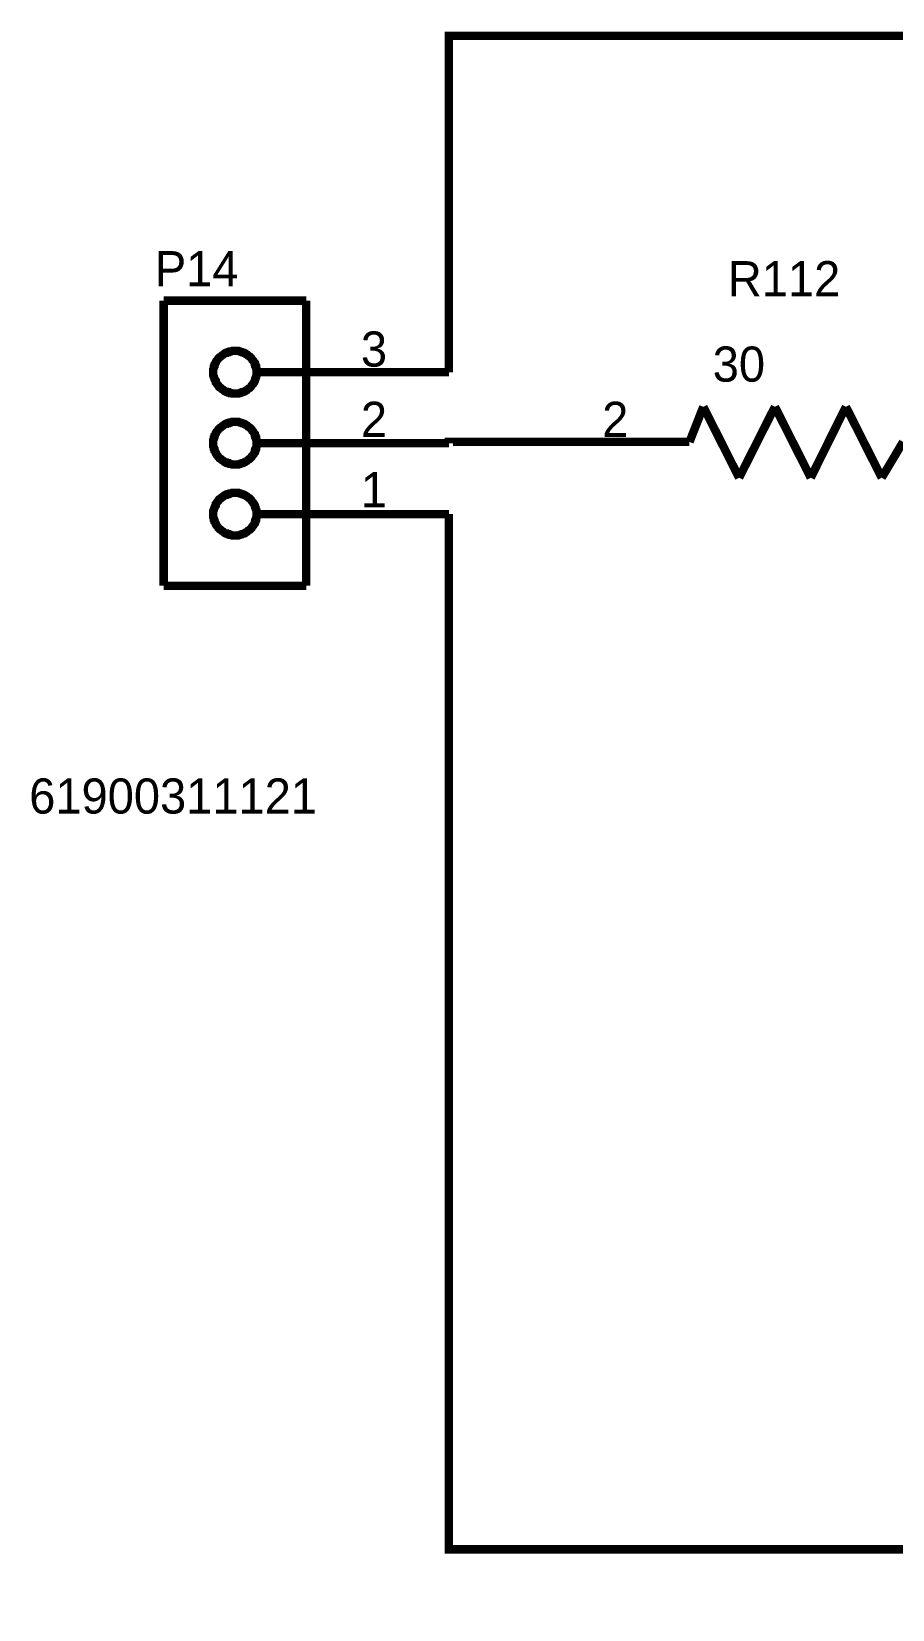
# Model space of a CAD drawing. Header units: millimetres. Extents: x 0 to 800, y 0 to 567.
# Drawn here: x 437.1 to 467.8, y 184.8 to 241.1 of the extents above; entities that cross this region are included whole.
import ezdxf

# ---------------------------------------------------------------- set-up
doc = ezdxf.new("R2010")
doc.units = ezdxf.units.MM
doc.layers.add('Sheet', color=255, linetype='Continuous')

msp = doc.modelspace()

# ---------------------------------------------------------------- linework, layer by layer
at = {"layer": 'Sheet'}
for points, const_width in [([(526.516, 239.689), (526.516, 240.988), (452.016, 240.988), (452.016, 228.983)], 0.3), ([(446.932, 231.536), (441.847, 231.536)], 0.3), ([(441.847, 231.536), (441.847, 221.367)], 0.3), ([(446.932, 221.367), (446.932, 231.536)], 0.3), ([(443.616, 228.983), (443.616, 229.027), (443.616, 229.072), (443.616, 229.095), (443.639, 229.139), (443.639, 229.184), (443.661, 229.207), (443.661, 229.251), (443.684, 229.274), (443.706, 229.319), (443.706, 229.341), (443.728, 229.386), (443.751, 229.408), (443.773, 229.431), (443.796, 229.475), (443.818, 229.498), (443.84, 229.52), (443.885, 229.543), (443.908, 229.565), (443.93, 229.587), (443.975, 229.61), (443.997, 229.632), (444.02, 229.655), (444.064, 229.677), (444.109, 229.677), (444.132, 229.699), (444.176, 229.699), (444.199, 229.722), (444.244, 229.722), (444.288, 229.744), (444.311, 229.744), (444.356, 229.744), (444.4, 229.744)], 0.3), ([(443.616, 228.983), (443.616, 229.027), (443.616, 229.072), (443.616, 229.095), (443.639, 229.139), (443.639, 229.184), (443.661, 229.207), (443.661, 229.251), (443.684, 229.274), (443.706, 229.319), (443.706, 229.341), (443.728, 229.386), (443.751, 229.408), (443.773, 229.431), (443.796, 229.475), (443.818, 229.498), (443.84, 229.52), (443.885, 229.543), (443.908, 229.565), (443.93, 229.587), (443.975, 229.61), (443.997, 229.632), (444.02, 229.655), (444.064, 229.677), (444.109, 229.677), (444.132, 229.699), (444.176, 229.699), (444.199, 229.722), (444.244, 229.722), (444.288, 229.744), (444.311, 229.744), (444.356, 229.744), (444.4, 229.744)], 0.0991), ([(444.4, 229.744), (444.4, 229.744)], 0.3), ([(444.4, 229.744), (444.445, 229.744), (444.468, 229.744), (444.512, 229.744), (444.557, 229.722), (444.58, 229.722), (444.624, 229.699), (444.647, 229.699), (444.692, 229.677), (444.714, 229.677), (444.759, 229.655), (444.781, 229.632), (444.826, 229.61), (444.848, 229.587), (444.871, 229.565), (444.916, 229.543), (444.938, 229.52), (444.96, 229.498), (444.983, 229.475), (445.005, 229.431), (445.028, 229.408), (445.05, 229.386), (445.072, 229.341), (445.095, 229.319), (445.095, 229.274), (445.117, 229.251), (445.117, 229.207), (445.14, 229.184), (445.14, 229.139), (445.162, 229.095), (445.162, 229.072), (445.162, 229.027), (445.162, 228.983)], 0.3), ([(444.4, 229.744), (444.4, 229.744)], 0.0991), ([(444.4, 229.744), (444.445, 229.744), (444.468, 229.744), (444.512, 229.744), (444.557, 229.722), (444.58, 229.722), (444.624, 229.699), (444.647, 229.699), (444.692, 229.677), (444.714, 229.677), (444.759, 229.655), (444.781, 229.632), (444.826, 229.61), (444.848, 229.587), (444.871, 229.565), (444.916, 229.543), (444.938, 229.52), (444.96, 229.498), (444.983, 229.475), (445.005, 229.431), (445.028, 229.408), (445.05, 229.386), (445.072, 229.341), (445.095, 229.319), (445.095, 229.274), (445.117, 229.251), (445.117, 229.207), (445.14, 229.184), (445.14, 229.139), (445.162, 229.095), (445.162, 229.072), (445.162, 229.027), (445.162, 228.983)], 0.0991), ([(444.4, 228.221), (444.356, 228.221), (444.311, 228.221), (444.288, 228.221), (444.244, 228.243), (444.199, 228.243), (444.176, 228.266), (444.132, 228.266), (444.109, 228.288), (444.064, 228.288), (444.02, 228.311), (443.997, 228.333), (443.975, 228.355), (443.93, 228.378), (443.908, 228.4), (443.885, 228.423), (443.84, 228.445), (443.818, 228.467), (443.796, 228.512), (443.773, 228.535), (443.751, 228.557), (443.728, 228.602), (443.706, 228.624), (443.706, 228.669), (443.684, 228.691), (443.661, 228.736), (443.661, 228.759), (443.639, 228.803), (443.639, 228.826), (443.616, 228.871), (443.616, 228.915), (443.616, 228.938), (443.616, 228.983)], 0.3), ([(443.616, 228.983), (443.616, 228.983)], 0.3), ([(445.162, 228.983), (445.162, 228.938), (445.162, 228.915), (445.162, 228.871), (445.14, 228.826), (445.14, 228.803), (445.117, 228.759), (445.117, 228.736), (445.095, 228.691), (445.095, 228.669), (445.072, 228.624), (445.05, 228.602), (445.028, 228.557), (445.005, 228.535), (444.983, 228.512), (444.96, 228.467), (444.938, 228.445), (444.916, 228.423), (444.871, 228.4), (444.848, 228.378), (444.826, 228.355), (444.781, 228.333), (444.759, 228.311), (444.714, 228.288), (444.692, 228.288), (444.647, 228.266), (444.624, 228.266), (444.58, 228.243), (444.557, 228.243), (444.512, 228.221), (444.468, 228.221), (444.445, 228.221), (444.4, 228.221)], 0.3), ([(445.162, 228.983), (445.162, 228.983), (445.162, 228.983), (445.162, 228.983), (445.162, 228.983), (445.162, 228.983), (445.162, 228.983), (445.162, 228.983), (445.162, 228.983), (445.162, 228.983), (445.162, 228.983), (445.162, 228.983), (445.162, 228.983), (445.162, 228.983), (445.162, 228.983), (445.162, 228.983), (445.162, 228.983), (445.162, 228.983), (445.162, 228.983), (445.162, 228.983), (445.162, 228.983), (445.162, 228.983), (445.162, 228.983), (445.162, 228.983), (445.162, 228.983), (445.162, 228.983), (445.162, 228.983), (445.162, 228.983), (445.162, 228.983), (445.162, 228.983), (445.162, 228.983), (445.162, 228.983), (445.162, 228.983)], 0.3), ([(445.162, 228.983), (445.162, 228.983)], 0.3), ([(446.932, 228.983), (445.162, 228.983)], 0.3), ([(446.932, 228.983), (452.016, 228.983)], 0.3), ([(444.4, 228.221), (444.356, 228.221), (444.311, 228.221), (444.288, 228.221), (444.244, 228.243), (444.199, 228.243), (444.176, 228.266), (444.132, 228.266), (444.109, 228.288), (444.064, 228.288), (444.02, 228.311), (443.997, 228.333), (443.975, 228.355), (443.93, 228.378), (443.908, 228.4), (443.885, 228.423), (443.84, 228.445), (443.818, 228.467), (443.796, 228.512), (443.773, 228.535), (443.751, 228.557), (443.728, 228.602), (443.706, 228.624), (443.706, 228.669), (443.684, 228.691), (443.661, 228.736), (443.661, 228.759), (443.639, 228.803), (443.639, 228.826), (443.616, 228.871), (443.616, 228.915), (443.616, 228.938), (443.616, 228.983)], 0.0991), ([(443.616, 228.983), (443.616, 228.983)], 0.0991), ([(445.162, 228.983), (445.162, 228.938), (445.162, 228.915), (445.162, 228.871), (445.14, 228.826), (445.14, 228.803), (445.117, 228.759), (445.117, 228.736), (445.095, 228.691), (445.095, 228.669), (445.072, 228.624), (445.05, 228.602), (445.028, 228.557), (445.005, 228.535), (444.983, 228.512), (444.96, 228.467), (444.938, 228.445), (444.916, 228.423), (444.871, 228.4), (444.848, 228.378), (444.826, 228.355), (444.781, 228.333), (444.759, 228.311), (444.714, 228.288), (444.692, 228.288), (444.647, 228.266), (444.624, 228.266), (444.58, 228.243), (444.557, 228.243), (444.512, 228.221), (444.468, 228.221), (444.445, 228.221), (444.4, 228.221)], 0.0991), ([(445.162, 228.983), (445.162, 228.983), (445.162, 228.983), (445.162, 228.983), (445.162, 228.983), (445.162, 228.983), (445.162, 228.983), (445.162, 228.983), (445.162, 228.983), (445.162, 228.983), (445.162, 228.983), (445.162, 228.983), (445.162, 228.983), (445.162, 228.983), (445.162, 228.983), (445.162, 228.983), (445.162, 228.983), (445.162, 228.983), (445.162, 228.983), (445.162, 228.983), (445.162, 228.983), (445.162, 228.983), (445.162, 228.983), (445.162, 228.983), (445.162, 228.983), (445.162, 228.983), (445.162, 228.983), (445.162, 228.983), (445.162, 228.983), (445.162, 228.983), (445.162, 228.983), (445.162, 228.983), (445.162, 228.983)], 0.0991), ([(445.162, 228.983), (445.162, 228.983)], 0.0991), ([(461.088, 227.751), (460.595, 226.496)], 0.3), ([(462.365, 225.22), (461.088, 227.751)], 0.3), ([(463.641, 227.751), (462.365, 225.22)], 0.3), ([(464.918, 225.22), (463.641, 227.751)], 0.3), ([(466.172, 227.751), (464.918, 225.22)], 0.3), ([(467.449, 225.22), (466.172, 227.751)], 0.3), ([(443.616, 226.452), (443.616, 226.496), (443.616, 226.541), (443.616, 226.564), (443.639, 226.608), (443.639, 226.653), (443.661, 226.676), (443.661, 226.72), (443.684, 226.743), (443.706, 226.788), (443.706, 226.81), (443.728, 226.855), (443.751, 226.877), (443.773, 226.9), (443.796, 226.944), (443.818, 226.967), (443.84, 226.989), (443.885, 227.011), (443.908, 227.034), (443.93, 227.056), (443.975, 227.079), (443.997, 227.101), (444.02, 227.123), (444.064, 227.146), (444.109, 227.146), (444.132, 227.168), (444.176, 227.168), (444.199, 227.191), (444.244, 227.191), (444.288, 227.213), (444.311, 227.213), (444.356, 227.213), (444.4, 227.213)], 0.3), ([(443.616, 226.452), (443.616, 226.496), (443.616, 226.541), (443.616, 226.564), (443.639, 226.608), (443.639, 226.653), (443.661, 226.676), (443.661, 226.72), (443.684, 226.743), (443.706, 226.788), (443.706, 226.81), (443.728, 226.855), (443.751, 226.877), (443.773, 226.9), (443.796, 226.944), (443.818, 226.967), (443.84, 226.989), (443.885, 227.011), (443.908, 227.034), (443.93, 227.056), (443.975, 227.079), (443.997, 227.101), (444.02, 227.123), (444.064, 227.146), (444.109, 227.146), (444.132, 227.168), (444.176, 227.168), (444.199, 227.191), (444.244, 227.191), (444.288, 227.213), (444.311, 227.213), (444.356, 227.213), (444.4, 227.213)], 0.0991), ([(444.4, 227.213), (444.4, 227.213)], 0.3), ([(444.4, 227.213), (444.445, 227.213), (444.468, 227.213), (444.512, 227.213), (444.557, 227.191), (444.58, 227.191), (444.624, 227.168), (444.647, 227.168), (444.692, 227.146), (444.714, 227.146), (444.759, 227.123), (444.781, 227.101), (444.826, 227.079), (444.848, 227.056), (444.871, 227.034), (444.916, 227.011), (444.938, 226.989), (444.96, 226.967), (444.983, 226.944), (445.005, 226.9), (445.028, 226.877), (445.05, 226.855), (445.072, 226.81), (445.095, 226.788), (445.095, 226.743), (445.117, 226.72), (445.117, 226.676), (445.14, 226.653), (445.14, 226.608), (445.162, 226.564), (445.162, 226.541), (445.162, 226.496), (445.162, 226.452)], 0.3), ([(444.4, 227.213), (444.4, 227.213)], 0.0991), ([(444.4, 227.213), (444.445, 227.213), (444.468, 227.213), (444.512, 227.213), (444.557, 227.191), (444.58, 227.191), (444.624, 227.168), (444.647, 227.168), (444.692, 227.146), (444.714, 227.146), (444.759, 227.123), (444.781, 227.101), (444.826, 227.079), (444.848, 227.056), (444.871, 227.034), (444.916, 227.011), (444.938, 226.989), (444.96, 226.967), (444.983, 226.944), (445.005, 226.9), (445.028, 226.877), (445.05, 226.855), (445.072, 226.81), (445.095, 226.788), (445.095, 226.743), (445.117, 226.72), (445.117, 226.676), (445.14, 226.653), (445.14, 226.608), (445.162, 226.564), (445.162, 226.541), (445.162, 226.496), (445.162, 226.452)], 0.0991), ([(444.4, 225.69), (444.356, 225.69), (444.311, 225.69), (444.288, 225.69), (444.244, 225.712), (444.199, 225.712), (444.176, 225.735), (444.132, 225.735), (444.109, 225.757), (444.064, 225.757), (444.02, 225.78), (443.997, 225.802), (443.975, 225.824), (443.93, 225.847), (443.908, 225.869), (443.885, 225.892), (443.84, 225.914), (443.818, 225.936), (443.796, 225.959), (443.773, 226.004), (443.751, 226.026), (443.728, 226.048), (443.706, 226.093), (443.706, 226.116), (443.684, 226.16), (443.661, 226.183), (443.661, 226.228), (443.639, 226.25), (443.639, 226.295), (443.616, 226.34), (443.616, 226.362), (443.616, 226.407), (443.616, 226.452)], 0.3), ([(443.616, 226.452), (443.616, 226.452)], 0.3), ([(444.4, 225.69), (444.356, 225.69), (444.311, 225.69), (444.288, 225.69), (444.244, 225.712), (444.199, 225.712), (444.176, 225.735), (444.132, 225.735), (444.109, 225.757), (444.064, 225.757), (444.02, 225.78), (443.997, 225.802), (443.975, 225.824), (443.93, 225.847), (443.908, 225.869), (443.885, 225.892), (443.84, 225.914), (443.818, 225.936), (443.796, 225.959), (443.773, 226.004), (443.751, 226.026), (443.728, 226.048), (443.706, 226.093), (443.706, 226.116), (443.684, 226.16), (443.661, 226.183), (443.661, 226.228), (443.639, 226.25), (443.639, 226.295), (443.616, 226.34), (443.616, 226.362), (443.616, 226.407), (443.616, 226.452)], 0.0991), ([(443.616, 226.452), (443.616, 226.452)], 0.0991), ([(445.162, 226.452), (445.162, 226.407), (445.162, 226.362), (445.162, 226.34), (445.14, 226.295), (445.14, 226.25), (445.117, 226.228), (445.117, 226.183), (445.095, 226.16), (445.095, 226.116), (445.072, 226.093), (445.05, 226.048), (445.028, 226.026), (445.005, 226.004), (444.983, 225.959), (444.96, 225.936), (444.938, 225.914), (444.916, 225.892), (444.871, 225.869), (444.848, 225.847), (444.826, 225.824), (444.781, 225.802), (444.759, 225.78), (444.714, 225.757), (444.692, 225.757), (444.647, 225.735), (444.624, 225.735), (444.58, 225.712), (444.557, 225.712), (444.512, 225.69), (444.468, 225.69), (444.445, 225.69), (444.4, 225.69)], 0.3), ([(445.162, 226.452), (445.162, 226.407), (445.162, 226.362), (445.162, 226.34), (445.14, 226.295), (445.14, 226.25), (445.117, 226.228), (445.117, 226.183), (445.095, 226.16), (445.095, 226.116), (445.072, 226.093), (445.05, 226.048), (445.028, 226.026), (445.005, 226.004), (444.983, 225.959), (444.96, 225.936), (444.938, 225.914), (444.916, 225.892), (444.871, 225.869), (444.848, 225.847), (444.826, 225.824), (444.781, 225.802), (444.759, 225.78), (444.714, 225.757), (444.692, 225.757), (444.647, 225.735), (444.624, 225.735), (444.58, 225.712), (444.557, 225.712), (444.512, 225.69), (444.468, 225.69), (444.445, 225.69), (444.4, 225.69)], 0.0991), ([(445.162, 226.452), (445.162, 226.452), (445.162, 226.452), (445.162, 226.452), (445.162, 226.452), (445.162, 226.452), (445.162, 226.452), (445.162, 226.452), (445.162, 226.452), (445.162, 226.452), (445.162, 226.452), (445.162, 226.452), (445.162, 226.452), (445.162, 226.452), (445.162, 226.452), (445.162, 226.452), (445.162, 226.452), (445.162, 226.452), (445.162, 226.452), (445.162, 226.452), (445.162, 226.452), (445.162, 226.452), (445.162, 226.452), (445.162, 226.452), (445.162, 226.452), (445.162, 226.452), (445.162, 226.452), (445.162, 226.452), (445.162, 226.452), (445.162, 226.452), (445.162, 226.452), (445.162, 226.452), (445.162, 226.452)], 0.3), ([(445.162, 226.452), (445.162, 226.452)], 0.3), ([(446.932, 226.452), (445.162, 226.452)], 0.3), ([(445.162, 226.452), (445.162, 226.452), (445.162, 226.452), (445.162, 226.452), (445.162, 226.452), (445.162, 226.452), (445.162, 226.452), (445.162, 226.452), (445.162, 226.452), (445.162, 226.452), (445.162, 226.452), (445.162, 226.452), (445.162, 226.452), (445.162, 226.452), (445.162, 226.452), (445.162, 226.452), (445.162, 226.452), (445.162, 226.452), (445.162, 226.452), (445.162, 226.452), (445.162, 226.452), (445.162, 226.452), (445.162, 226.452), (445.162, 226.452), (445.162, 226.452), (445.162, 226.452), (445.162, 226.452), (445.162, 226.452), (445.162, 226.452), (445.162, 226.452), (445.162, 226.452), (445.162, 226.452), (445.162, 226.452)], 0.0991), ([(445.162, 226.452), (445.162, 226.452)], 0.0991), ([(446.932, 226.452), (452.016, 226.452)], 0.3), ([(452.016, 226.452), (452.016, 226.496), (455.51, 226.496)], 0.3), ([(460.595, 226.496), (455.51, 226.496)], 0.3), ([(460.595, 226.496), (459.834, 226.496)], 0.3), ([(468.211, 226.496), (467.449, 225.22)], 0.3), ([(443.616, 223.92), (443.616, 223.965), (443.616, 223.988), (443.616, 224.032), (443.639, 224.077), (443.639, 224.1), (443.661, 224.144), (443.661, 224.167), (443.684, 224.212), (443.706, 224.234), (443.706, 224.279), (443.728, 224.301), (443.751, 224.346), (443.773, 224.368), (443.796, 224.391), (443.818, 224.436), (443.84, 224.458), (443.885, 224.48), (443.908, 224.503), (443.93, 224.525), (443.975, 224.548), (443.997, 224.57), (444.02, 224.592), (444.064, 224.615), (444.109, 224.615), (444.132, 224.637), (444.176, 224.637), (444.199, 224.66), (444.244, 224.66), (444.288, 224.682), (444.311, 224.682), (444.356, 224.682), (444.4, 224.682)], 0.3), ([(443.616, 223.92), (443.616, 223.965), (443.616, 223.988), (443.616, 224.032), (443.639, 224.077), (443.639, 224.1), (443.661, 224.144), (443.661, 224.167), (443.684, 224.212), (443.706, 224.234), (443.706, 224.279), (443.728, 224.301), (443.751, 224.346), (443.773, 224.368), (443.796, 224.391), (443.818, 224.436), (443.84, 224.458), (443.885, 224.48), (443.908, 224.503), (443.93, 224.525), (443.975, 224.548), (443.997, 224.57), (444.02, 224.592), (444.064, 224.615), (444.109, 224.615), (444.132, 224.637), (444.176, 224.637), (444.199, 224.66), (444.244, 224.66), (444.288, 224.682), (444.311, 224.682), (444.356, 224.682), (444.4, 224.682)], 0.0991), ([(444.4, 224.682), (444.4, 224.682)], 0.3), ([(444.4, 224.682), (444.445, 224.682), (444.468, 224.682), (444.512, 224.682), (444.557, 224.66), (444.58, 224.66), (444.624, 224.637), (444.647, 224.637), (444.692, 224.615), (444.714, 224.615), (444.759, 224.592), (444.781, 224.57), (444.826, 224.548), (444.848, 224.525), (444.871, 224.503), (444.916, 224.48), (444.938, 224.458), (444.96, 224.436), (444.983, 224.391), (445.005, 224.368), (445.028, 224.346), (445.05, 224.301), (445.072, 224.279), (445.095, 224.234), (445.095, 224.212), (445.117, 224.167), (445.117, 224.144), (445.14, 224.1), (445.14, 224.077), (445.162, 224.032), (445.162, 223.988), (445.162, 223.965), (445.162, 223.92)], 0.3), ([(444.4, 224.682), (444.4, 224.682)], 0.0991), ([(444.4, 224.682), (444.445, 224.682), (444.468, 224.682), (444.512, 224.682), (444.557, 224.66), (444.58, 224.66), (444.624, 224.637), (444.647, 224.637), (444.692, 224.615), (444.714, 224.615), (444.759, 224.592), (444.781, 224.57), (444.826, 224.548), (444.848, 224.525), (444.871, 224.503), (444.916, 224.48), (444.938, 224.458), (444.96, 224.436), (444.983, 224.391), (445.005, 224.368), (445.028, 224.346), (445.05, 224.301), (445.072, 224.279), (445.095, 224.234), (445.095, 224.212), (445.117, 224.167), (445.117, 224.144), (445.14, 224.1), (445.14, 224.077), (445.162, 224.032), (445.162, 223.988), (445.162, 223.965), (445.162, 223.92)], 0.0991), ([(444.4, 223.159), (444.356, 223.159), (444.311, 223.159), (444.288, 223.159), (444.244, 223.181), (444.199, 223.181), (444.176, 223.204), (444.132, 223.204), (444.109, 223.226), (444.064, 223.226), (444.02, 223.249), (443.997, 223.271), (443.975, 223.293), (443.93, 223.316), (443.908, 223.338), (443.885, 223.36), (443.84, 223.383), (443.818, 223.405), (443.796, 223.428), (443.773, 223.472), (443.751, 223.495), (443.728, 223.517), (443.706, 223.562), (443.706, 223.584), (443.684, 223.629), (443.661, 223.652), (443.661, 223.696), (443.639, 223.719), (443.639, 223.764), (443.616, 223.808), (443.616, 223.831), (443.616, 223.876), (443.616, 223.92)], 0.3), ([(443.616, 223.92), (443.616, 223.92)], 0.3), ([(445.162, 223.92), (445.162, 223.876), (445.162, 223.831), (445.162, 223.808), (445.14, 223.764), (445.14, 223.719), (445.117, 223.696), (445.117, 223.652), (445.095, 223.629), (445.095, 223.584), (445.072, 223.562), (445.05, 223.517), (445.028, 223.495), (445.005, 223.472), (444.983, 223.428), (444.96, 223.405), (444.938, 223.383), (444.916, 223.36), (444.871, 223.338), (444.848, 223.316), (444.826, 223.293), (444.781, 223.271), (444.759, 223.249), (444.714, 223.226), (444.692, 223.226), (444.647, 223.204), (444.624, 223.204), (444.58, 223.181), (444.557, 223.181), (444.512, 223.159), (444.468, 223.159), (444.445, 223.159), (444.4, 223.159)], 0.3), ([(445.162, 223.92), (445.162, 223.92), (445.162, 223.92), (445.162, 223.92), (445.162, 223.92), (445.162, 223.92), (445.162, 223.92), (445.162, 223.92), (445.162, 223.92), (445.162, 223.92), (445.162, 223.92), (445.162, 223.92), (445.162, 223.92), (445.162, 223.92), (445.162, 223.92), (445.162, 223.92), (445.162, 223.92), (445.162, 223.92), (445.162, 223.92), (445.162, 223.92), (445.162, 223.92), (445.162, 223.92), (445.162, 223.92), (445.162, 223.92), (445.162, 223.92), (445.162, 223.92), (445.162, 223.92), (445.162, 223.92), (445.162, 223.92), (445.162, 223.92), (445.162, 223.92), (445.162, 223.92), (445.162, 223.92)], 0.3), ([(445.162, 223.92), (445.162, 223.92)], 0.3), ([(446.932, 223.92), (445.162, 223.92)], 0.3), ([(446.932, 223.92), (452.016, 223.92)], 0.3), ([(452.016, 223.92), (452.016, 186.985), (477.999, 186.985), (477.999, 184.991)], 0.3), ([(444.4, 223.159), (444.356, 223.159), (444.311, 223.159), (444.288, 223.159), (444.244, 223.181), (444.199, 223.181), (444.176, 223.204), (444.132, 223.204), (444.109, 223.226), (444.064, 223.226), (444.02, 223.249), (443.997, 223.271), (443.975, 223.293), (443.93, 223.316), (443.908, 223.338), (443.885, 223.36), (443.84, 223.383), (443.818, 223.405), (443.796, 223.428), (443.773, 223.472), (443.751, 223.495), (443.728, 223.517), (443.706, 223.562), (443.706, 223.584), (443.684, 223.629), (443.661, 223.652), (443.661, 223.696), (443.639, 223.719), (443.639, 223.764), (443.616, 223.808), (443.616, 223.831), (443.616, 223.876), (443.616, 223.92)], 0.0991), ([(443.616, 223.92), (443.616, 223.92)], 0.0991), ([(445.162, 223.92), (445.162, 223.876), (445.162, 223.831), (445.162, 223.808), (445.14, 223.764), (445.14, 223.719), (445.117, 223.696), (445.117, 223.652), (445.095, 223.629), (445.095, 223.584), (445.072, 223.562), (445.05, 223.517), (445.028, 223.495), (445.005, 223.472), (444.983, 223.428), (444.96, 223.405), (444.938, 223.383), (444.916, 223.36), (444.871, 223.338), (444.848, 223.316), (444.826, 223.293), (444.781, 223.271), (444.759, 223.249), (444.714, 223.226), (444.692, 223.226), (444.647, 223.204), (444.624, 223.204), (444.58, 223.181), (444.557, 223.181), (444.512, 223.159), (444.468, 223.159), (444.445, 223.159), (444.4, 223.159)], 0.0991), ([(445.162, 223.92), (445.162, 223.92), (445.162, 223.92), (445.162, 223.92), (445.162, 223.92), (445.162, 223.92), (445.162, 223.92), (445.162, 223.92), (445.162, 223.92), (445.162, 223.92), (445.162, 223.92), (445.162, 223.92), (445.162, 223.92), (445.162, 223.92), (445.162, 223.92), (445.162, 223.92), (445.162, 223.92), (445.162, 223.92), (445.162, 223.92), (445.162, 223.92), (445.162, 223.92), (445.162, 223.92), (445.162, 223.92), (445.162, 223.92), (445.162, 223.92), (445.162, 223.92), (445.162, 223.92), (445.162, 223.92), (445.162, 223.92), (445.162, 223.92), (445.162, 223.92), (445.162, 223.92), (445.162, 223.92)], 0.0991), ([(445.162, 223.92), (445.162, 223.92)], 0.0991), ([(441.847, 221.367), (446.932, 221.367)], 0.3)]:
    msp.add_lwpolyline(points, dxfattribs=dict(at, const_width=const_width))

# ---------------------------------------------------------------- texts
for s, height, p in [('P14', 1.2543, (441.533, 232.051)), ('R112', 1.2543, (461.961, 231.693)), ('3', 1.254, (448.88, 229.184)), ('30', 1.2543, (461.424, 228.647)), ('2', 1.254, (448.88, 226.676)), ('2', 1.254, (457.482, 226.676)), ('1', 1.254, (448.88, 224.167)), ('61900311121', 1.25433, (437.054, 213.236))]:
    msp.add_text(s, height=height, dxfattribs=at).set_placement(p)

doc.saveas('drawing.dxf')
